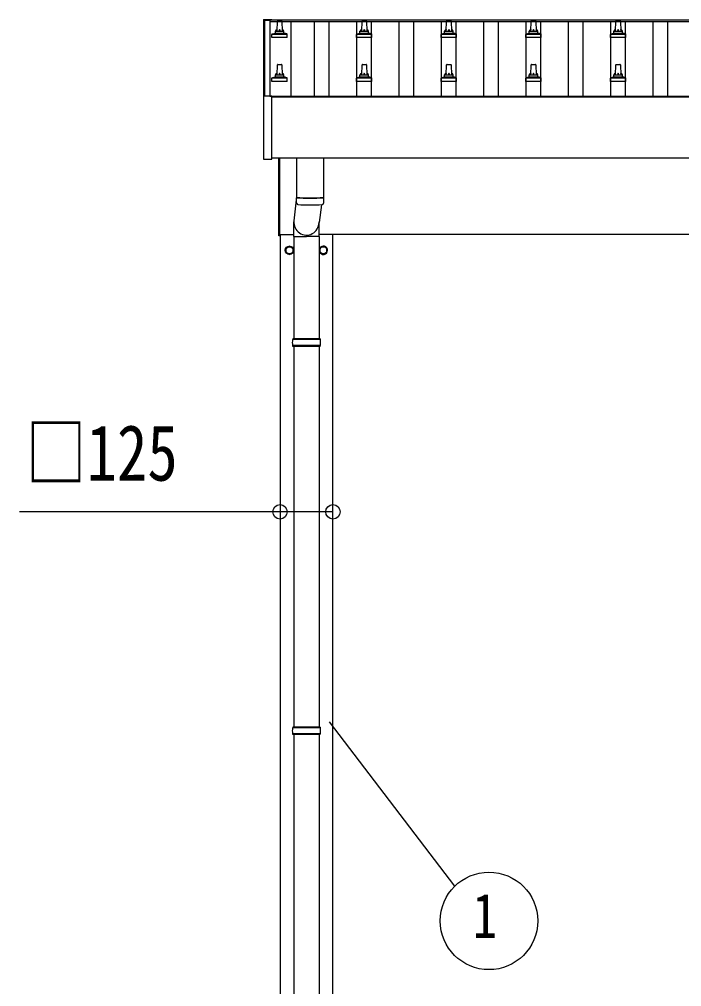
# Model space of a CAD drawing. Units: millimetres, scale not verified. Extents: x -16820 to 16820, y -11880 to 11880.
# Drawn here: x -14832 to -13267, y -1144 to 1142 of the extents above; entities that cross this region are included whole.
import ezdxf
from ezdxf.enums import TextEntityAlignment as Align

# ---------------------------------------------------------------- set-up
doc = ezdxf.new("R2010")
doc.units = ezdxf.units.MM
doc.header["$LTSCALE"] = 50
for name, color, linetype in [('0-4_YKK_13', 4, 'Continuous'), ('0-5_YKK_A1', 4, 'Continuous'), ('0-6_YKK_D', 6, 'Continuous')]:
    doc.layers.add(name, color=color, linetype=linetype)
doc.styles.add('ＭＳ ゴシック', font='')
doc.styles.get('ＭＳ ゴシック').set_extended_font_data('MS Gothic')

msp = doc.modelspace()

# ---------------------------------------------------------------- linework, layer by layer
at = {"layer": '0-4_YKK_13'}
for p, q in [((-14255.22, 1141.11), (-14255.22, 1140.51)), ((-14255.22, 1140.51), (-14255.22, 959.84)), ((-14254.22, 1141.63), (-14236.22, 1141.63)), ((-14235.22, 1140.45), (-14235.22, 1141.11)), ((-14235.22, 1140.45), (-14235.22, 1140.51)), ((-14222.92, 1113.93), (-14222.19, 1137.45)), ((-14221.19, 1138.43), (-14212.64, 1138.43)), ((-14211.64, 1137.45), (-14210.92, 1113.93)), ((-14022.92, 1113.93), (-14022.19, 1137.45)), ((-14021.19, 1138.43), (-14012.64, 1138.43)), ((-14011.64, 1137.45), (-14010.92, 1113.93)), ((-13822.92, 1113.93), (-13822.19, 1137.45)), ((-13821.19, 1138.43), (-13812.64, 1138.43)), ((-13811.64, 1137.45), (-13810.92, 1113.93)), ((-13622.92, 1113.93), (-13622.19, 1137.45)), ((-13621.19, 1138.43), (-13612.64, 1138.43)), ((-13611.64, 1137.45), (-13610.92, 1113.93)), ((-13422.92, 1113.93), (-13422.19, 1137.45)), ((-13421.19, 1138.43), (-13412.64, 1138.43)), ((-13411.64, 1137.45), (-13410.92, 1113.93)), ((-14235.17, 1098.43), (-14235.17, 1106.14)), ((-14198.67, 1098.43), (-14235.17, 1098.43)), ((-14234.78, 1106.93), (-14199.05, 1106.93)), ((-14234.4, 1107.11), (-14227.68, 1108.74)), ((-14227.3, 1108.93), (-14206.53, 1108.93)), ((-14226.92, 1109.71), (-14226.92, 1113.93)), ((-14225.92, 1113.93), (-14207.92, 1113.93)), ((-14206.92, 1109.71), (-14206.92, 1113.93)), ((-14199.43, 1107.11), (-14206.15, 1108.74)), ((-14198.67, 1098.43), (-14198.67, 1106.14)), ((-14035.17, 1098.43), (-14035.17, 1106.14)), ((-13998.67, 1098.43), (-14035.17, 1098.43)), ((-14034.78, 1106.93), (-13999.05, 1106.93)), ((-14034.4, 1107.11), (-14027.68, 1108.74)), ((-14027.3, 1108.93), (-14006.53, 1108.93)), ((-14026.92, 1109.71), (-14026.92, 1113.93)), ((-14025.92, 1113.93), (-14007.92, 1113.93)), ((-14006.92, 1109.71), (-14006.92, 1113.93)), ((-13999.43, 1107.11), (-14006.15, 1108.74)), ((-13998.67, 1098.43), (-13998.67, 1106.14)), ((-13835.17, 1098.43), (-13835.17, 1106.14)), ((-13798.67, 1098.43), (-13835.17, 1098.43)), ((-13834.78, 1106.93), (-13799.05, 1106.93)), ((-13834.4, 1107.11), (-13827.68, 1108.74)), ((-13827.3, 1108.93), (-13806.53, 1108.93)), ((-13826.92, 1109.71), (-13826.92, 1113.93)), ((-13825.92, 1113.93), (-13807.92, 1113.93)), ((-13806.92, 1109.71), (-13806.92, 1113.93)), ((-13799.43, 1107.11), (-13806.15, 1108.74)), ((-13798.67, 1098.43), (-13798.67, 1106.14)), ((-13635.17, 1098.43), (-13635.17, 1106.14)), ((-13598.67, 1098.43), (-13635.17, 1098.43)), ((-13634.78, 1106.93), (-13599.05, 1106.93)), ((-13634.4, 1107.11), (-13627.68, 1108.74)), ((-13627.3, 1108.93), (-13606.53, 1108.93)), ((-13626.92, 1109.71), (-13626.92, 1113.93)), ((-13625.92, 1113.93), (-13607.92, 1113.93)), ((-13606.92, 1109.71), (-13606.92, 1113.93)), ((-13599.43, 1107.11), (-13606.15, 1108.74)), ((-13598.67, 1098.43), (-13598.67, 1106.14)), ((-13435.17, 1098.43), (-13435.17, 1106.14)), ((-13398.67, 1098.43), (-13435.17, 1098.43)), ((-13434.78, 1106.93), (-13399.05, 1106.93)), ((-13434.4, 1107.11), (-13427.68, 1108.74)), ((-13427.3, 1108.93), (-13406.53, 1108.93)), ((-13426.92, 1109.71), (-13426.92, 1113.93)), ((-13425.92, 1113.93), (-13407.92, 1113.93)), ((-13406.92, 1109.71), (-13406.92, 1113.93)), ((-13399.43, 1107.11), (-13406.15, 1108.74)), ((-13398.67, 1098.43), (-13398.67, 1106.14)), ((-14222.92, 1010.59), (-14222.19, 1034.12)), ((-14221.19, 1035.09), (-14212.64, 1035.09)), ((-14211.64, 1034.12), (-14210.92, 1010.59)), ((-14022.92, 1010.59), (-14022.19, 1034.12)), ((-14021.19, 1035.09), (-14012.64, 1035.09)), ((-14011.64, 1034.12), (-14010.92, 1010.59)), ((-13822.92, 1010.59), (-13822.19, 1034.12)), ((-13821.19, 1035.09), (-13812.64, 1035.09)), ((-13811.64, 1034.12), (-13810.92, 1010.59)), ((-13622.92, 1010.59), (-13622.19, 1034.12)), ((-13621.19, 1035.09), (-13612.64, 1035.09)), ((-13611.64, 1034.12), (-13610.92, 1010.59)), ((-13422.92, 1010.59), (-13422.19, 1034.12)), ((-13421.19, 1035.09), (-13412.64, 1035.09)), ((-13411.64, 1034.12), (-13410.92, 1010.59)), ((-14226.92, 1006.38), (-14226.92, 1010.59)), ((-14225.92, 1010.59), (-14207.92, 1010.59)), ((-14206.92, 1006.38), (-14206.92, 1010.59)), ((-14026.92, 1006.38), (-14026.92, 1010.59)), ((-14025.92, 1010.59), (-14007.92, 1010.59)), ((-14006.92, 1006.38), (-14006.92, 1010.59)), ((-13826.92, 1006.38), (-13826.92, 1010.59)), ((-13825.92, 1010.59), (-13807.92, 1010.59)), ((-13806.92, 1006.38), (-13806.92, 1010.59)), ((-13626.92, 1006.38), (-13626.92, 1010.59)), ((-13625.92, 1010.59), (-13607.92, 1010.59)), ((-13606.92, 1006.38), (-13606.92, 1010.59)), ((-13426.92, 1006.38), (-13426.92, 1010.59)), ((-13425.92, 1010.59), (-13407.92, 1010.59)), ((-13406.92, 1006.38), (-13406.92, 1010.59)), ((-14235.17, 995.09), (-14235.17, 1002.81)), ((-14198.67, 995.09), (-14235.17, 995.09)), ((-14234.78, 1003.59), (-14199.05, 1003.59)), ((-14234.4, 1003.78), (-14227.68, 1005.41)), ((-14227.3, 1005.59), (-14206.53, 1005.59)), ((-14199.43, 1003.78), (-14206.15, 1005.41)), ((-14198.67, 995.09), (-14198.67, 1002.81)), ((-14035.17, 995.09), (-14035.17, 1002.81)), ((-13998.67, 995.09), (-14035.17, 995.09)), ((-14034.78, 1003.59), (-13999.05, 1003.59)), ((-14034.4, 1003.78), (-14027.68, 1005.41)), ((-14027.3, 1005.59), (-14006.53, 1005.59)), ((-13999.43, 1003.78), (-14006.15, 1005.41)), ((-13998.67, 995.09), (-13998.67, 1002.81)), ((-13835.17, 995.09), (-13835.17, 1002.81)), ((-13798.67, 995.09), (-13835.17, 995.09)), ((-13834.78, 1003.59), (-13799.05, 1003.59)), ((-13834.4, 1003.78), (-13827.68, 1005.41)), ((-13827.3, 1005.59), (-13806.53, 1005.59)), ((-13799.43, 1003.78), (-13806.15, 1005.41)), ((-13798.67, 995.09), (-13798.67, 1002.81)), ((-13635.17, 995.09), (-13635.17, 1002.81)), ((-13598.67, 995.09), (-13635.17, 995.09)), ((-13634.78, 1003.59), (-13599.05, 1003.59)), ((-13634.4, 1003.78), (-13627.68, 1005.41)), ((-13627.3, 1005.59), (-13606.53, 1005.59)), ((-13599.43, 1003.78), (-13606.15, 1005.41)), ((-13598.67, 995.09), (-13598.67, 1002.81)), ((-13435.17, 995.09), (-13435.17, 1002.81)), ((-13398.67, 995.09), (-13435.17, 995.09)), ((-13434.78, 1003.59), (-13399.05, 1003.59)), ((-13434.4, 1003.78), (-13427.68, 1005.41)), ((-13427.3, 1005.59), (-13406.53, 1005.59)), ((-13399.43, 1003.78), (-13406.15, 1005.41)), ((-13398.67, 995.09), (-13398.67, 1002.81)), ((-14254.22, 960.34), (-14254.72, 960.34)), ((-14236.22, 960.34), (-14254.22, 960.34)), ((-14235.72, 960.34), (-14236.22, 960.34)), ((-14255.22, 959.84), (-14255.22, 811.84)), ((-14235.22, 811.84), (-14235.22, 959.84)), ((-14254.72, 811.34), (-14235.72, 811.34)), ((-14218.92, 630.5), (-14218.92, 813.97)), ((-14216.92, 813.97), (-14216.92, 630.5)), ((-14176.92, 813.97), (-14176.92, 720.99)), ((-14112.92, 813.97), (-14112.92, 720.99)), ((-14176.92, 722.24), (-14183.42, 665.22)), ((-14176.72, 707.01), (-14176.95, 719.99)), ((-14172.44, 720.71), (-14172.42, 719.71)), ((-14117.39, 720.71), (-14117.41, 719.71)), ((-14112.89, 719.99), (-14113.11, 707.01)), ((-14117.94, 703.74), (-14123.39, 661.9)), ((-14183.57, 628.72), (-14183.57, 663.38)), ((-14123.27, 628.72), (-14123.27, 662.87)), ((-14216.92, 630.5), (-14218.92, 630.5)), ((-14183.57, 628.72), (-14153.42, 628.72)), ((-14183.42, 628.72), (-14183.42, 387)), ((-14123.27, 628.72), (-14153.42, 628.72)), ((-14123.42, 628.72), (-14123.42, 387)), ((-14184.82, 596.25), (-14184.92, 596.25)), ((-14184.82, 595.75), (-14184.92, 595.75)), ((-14104.82, 596.25), (-14104.92, 596.25)), ((-14104.82, 595.75), (-14104.92, 595.75)), ((-14120.42, 385), (-14186.42, 385)), ((-14120.42, 371), (-14186.42, 371)), ((-14121.42, 387), (-14185.42, 387)), ((-14185.42, 387), (-14185.42, 385)), ((-14185.42, 369), (-14185.42, 371)), ((-14121.42, 369), (-14185.42, 369)), ((-14183.42, 369), (-14183.42, -530.49)), ((-14123.42, 369), (-14123.42, -530.49)), ((-14121.42, 387), (-14121.42, 385)), ((-14121.42, 369), (-14121.42, 371)), ((-14120.42, -532.49), (-14186.42, -532.49)), ((-14120.42, -546.49), (-14186.42, -546.49)), ((-14121.42, -530.49), (-14185.42, -530.49)), ((-14185.42, -530.49), (-14185.42, -532.49)), ((-14185.42, -548.49), (-14185.42, -546.49)), ((-14121.42, -548.49), (-14185.42, -548.49)), ((-14183.42, -548.49), (-14183.42, -1448)), ((-14123.42, -548.49), (-14123.42, -1448)), ((-14121.42, -530.49), (-14121.42, -532.49)), ((-14121.42, -548.49), (-14121.42, -546.49))]:
    msp.add_line(p, q, dxfattribs=at)
for points in [[(-14255.22, 1141.11), (-14255.18, 1141.3), (-14255.11, 1141.43), (-14255.02, 1141.51), (-14254.93, 1141.57), (-14254.86, 1141.6), (-14254.8, 1141.61), (-14254.77, 1141.61), (-14254.72, 1141.62), (-14254.54, 1141.63), (-14254.36, 1141.63), (-14254.22, 1141.63)], [(-14236.22, 1141.63), (-14236.03, 1141.63), (-14235.86, 1141.63), (-14235.72, 1141.62), (-14235.65, 1141.61), (-14235.59, 1141.6), (-14235.5, 1141.56), (-14235.36, 1141.46), (-14235.27, 1141.33), (-14235.27, 1141.31)]]:
    msp.add_lwpolyline(points, dxfattribs=at)
for points in [[(-14193.42, 605.81), (-14201.92, 600.91), (-14201.92, 591.09), (-14193.42, 586.19), (-14184.92, 591.09), (-14184.92, 600.91)], [(-14113.42, 605.81), (-14121.92, 600.91), (-14121.92, 591.09), (-14113.42, 586.19), (-14104.92, 591.09), (-14104.92, 600.91)]]:
    msp.add_lwpolyline(points, close=True, dxfattribs=at)
for centre, radius in [((-14193.42, 596), 10), ((-14193.42, 596), 8.5), ((-14113.42, 596), 8.5)]:
    msp.add_circle(centre, radius, dxfattribs=at)
for centre, radius, start, end in [((-14235.72, 1141.11), 0.499, 0.00068, 23.5008), ((-14221.19, 1137.43), 1, 90, 178.60509), ((-14212.64, 1137.43), 1, 1.39491, 90), ((-14021.19, 1137.43), 1, 90, 178.60509), ((-14012.64, 1137.43), 1, 1.39491, 90), ((-13821.19, 1137.43), 1, 90, 178.60509), ((-13812.64, 1137.43), 1, 1.39491, 90), ((-13621.19, 1137.43), 1, 90, 178.60509), ((-13612.64, 1137.43), 1, 1.39491, 90), ((-13421.19, 1137.43), 1, 90, 178.60509), ((-13412.64, 1137.43), 1, 1.39491, 90), ((-14234.17, 1106.14), 1, 103.62699, 180), ((-14227.92, 1109.71), 1, 283.62699, 0), ((-14222.83, 1113.29), 4.13, 90, 171.17633), ((-14225.92, 1112.93), 1, 90, 180), ((-14213.58, 1113.93), 4.83, 133.60282, 180), ((-14220.25, 1113.93), 4.83, 0, 46.39718), ((-14211, 1113.29), 4.13, 8.82367, 90), ((-14207.92, 1112.93), 1, 0, 90), ((-14205.92, 1109.71), 1, 180, 256.37301), ((-14199.67, 1106.14), 1, 0, 76.37301), ((-14034.17, 1106.14), 1, 103.62699, 180), ((-14027.92, 1109.71), 1, 283.62699, 0), ((-14022.83, 1113.29), 4.13, 90, 171.17633), ((-14025.92, 1112.93), 1, 90, 180), ((-14013.58, 1113.93), 4.83, 133.60282, 180), ((-14020.25, 1113.93), 4.83, 0, 46.39718), ((-14011, 1113.29), 4.13, 8.82367, 90), ((-14007.92, 1112.93), 1, 0, 90), ((-14005.92, 1109.71), 1, 180, 256.37301), ((-13999.67, 1106.14), 1, 0, 76.37301), ((-13834.17, 1106.14), 1, 103.62699, 180), ((-13827.92, 1109.71), 1, 283.62699, 0), ((-13822.83, 1113.29), 4.13, 90, 171.17633), ((-13825.92, 1112.93), 1, 90, 180), ((-13813.58, 1113.93), 4.83, 133.60282, 180), ((-13820.25, 1113.93), 4.83, 0, 46.39718), ((-13811, 1113.29), 4.13, 8.82367, 90), ((-13807.92, 1112.93), 1, 0, 90), ((-13805.92, 1109.71), 1, 180, 256.37301), ((-13799.67, 1106.14), 1, 0, 76.37301), ((-13634.17, 1106.14), 1, 103.62699, 180), ((-13627.92, 1109.71), 1, 283.62699, 0), ((-13622.83, 1113.29), 4.13, 90, 171.17633), ((-13625.92, 1112.93), 1, 90, 180), ((-13613.58, 1113.93), 4.83, 133.60282, 180), ((-13620.25, 1113.93), 4.83, 0, 46.39718), ((-13611, 1113.29), 4.13, 8.82367, 90), ((-13607.92, 1112.93), 1, 0, 90), ((-13605.92, 1109.71), 1, 180, 256.37301), ((-13599.67, 1106.14), 1, 0, 76.37301), ((-13434.17, 1106.14), 1, 103.62699, 180), ((-13427.92, 1109.71), 1, 283.62699, 0), ((-13422.83, 1113.29), 4.13, 90, 171.17633), ((-13425.92, 1112.93), 1, 90, 180), ((-13413.58, 1113.93), 4.83, 133.60282, 180), ((-13420.25, 1113.93), 4.83, 0, 46.39718), ((-13411, 1113.29), 4.13, 8.82367, 90), ((-13407.92, 1112.93), 1, 0, 90), ((-13405.92, 1109.71), 1, 180, 256.37301), ((-13399.67, 1106.14), 1, 0, 76.37301), ((-14221.19, 1034.09), 1, 90, 178.60509), ((-14212.64, 1034.09), 1, 1.39491, 90), ((-14021.19, 1034.09), 1, 90, 178.60509), ((-14012.64, 1034.09), 1, 1.39491, 90), ((-13821.19, 1034.09), 1, 90, 178.60509), ((-13812.64, 1034.09), 1, 1.39491, 90), ((-13621.19, 1034.09), 1, 90, 178.60509), ((-13612.64, 1034.09), 1, 1.39491, 90), ((-13421.19, 1034.09), 1, 90, 178.60509), ((-13412.64, 1034.09), 1, 1.39491, 90), ((-14227.92, 1006.38), 1, 283.62699, 0), ((-14222.83, 1009.96), 4.13, 90, 171.17633), ((-14225.92, 1009.59), 1, 90, 180), ((-14213.58, 1010.59), 4.83, 133.60282, 180), ((-14220.25, 1010.59), 4.83, 0, 46.39718), ((-14211, 1009.96), 4.13, 8.82367, 90), ((-14207.92, 1009.59), 1, 0, 90), ((-14205.92, 1006.38), 1, 180, 256.37301), ((-14027.92, 1006.38), 1, 283.62699, 0), ((-14022.83, 1009.96), 4.13, 90, 171.17633), ((-14025.92, 1009.59), 1, 90, 180), ((-14013.58, 1010.59), 4.83, 133.60282, 180), ((-14020.25, 1010.59), 4.83, 0, 46.39718), ((-14011, 1009.96), 4.13, 8.82367, 90), ((-14007.92, 1009.59), 1, 0, 90), ((-14005.92, 1006.38), 1, 180, 256.37301), ((-13827.92, 1006.38), 1, 283.62699, 0), ((-13822.83, 1009.96), 4.13, 90, 171.17633), ((-13825.92, 1009.59), 1, 90, 180), ((-13813.58, 1010.59), 4.83, 133.60282, 180), ((-13820.25, 1010.59), 4.83, 0, 46.39718), ((-13811, 1009.96), 4.13, 8.82367, 90), ((-13807.92, 1009.59), 1, 0, 90), ((-13805.92, 1006.38), 1, 180, 256.37301), ((-13627.92, 1006.38), 1, 283.62699, 0), ((-13622.83, 1009.96), 4.13, 90, 171.17633), ((-13625.92, 1009.59), 1, 90, 180), ((-13613.58, 1010.59), 4.83, 133.60282, 180), ((-13620.25, 1010.59), 4.83, 0, 46.39718), ((-13611, 1009.96), 4.13, 8.82367, 90), ((-13607.92, 1009.59), 1, 0, 90), ((-13605.92, 1006.38), 1, 180, 256.37301), ((-13427.92, 1006.38), 1, 283.62699, 0), ((-13422.83, 1009.96), 4.13, 90, 171.17633), ((-13425.92, 1009.59), 1, 90, 180), ((-13413.58, 1010.59), 4.83, 133.60282, 180), ((-13420.25, 1010.59), 4.83, 0, 46.39718), ((-13411, 1009.96), 4.13, 8.82367, 90), ((-13407.92, 1009.59), 1, 0, 90), ((-13405.92, 1006.38), 1, 180, 256.37301), ((-14234.17, 1002.81), 1, 103.62699, 180), ((-14199.67, 1002.81), 1, 0, 76.37301), ((-14034.17, 1002.81), 1, 103.62699, 180), ((-13999.67, 1002.81), 1, 0, 76.37301), ((-13834.17, 1002.81), 1, 103.62699, 180), ((-13799.67, 1002.81), 1, 0, 76.37301), ((-13634.17, 1002.81), 1, 103.62699, 180), ((-13599.67, 1002.81), 1, 0, 76.37301), ((-13434.17, 1002.81), 1, 103.62699, 180), ((-13399.67, 1002.81), 1, 0, 76.37301), ((-14254.72, 959.84), 0.5, 90, 180), ((-14235.72, 959.84), 0.5, 0, 90), ((-14254.72, 811.84), 0.5, 180, 270), ((-14235.72, 811.84), 0.5, 270, 0), ((-14144.92, 1200.73), 480.8, 266.18381, 273.81619), ((-14144.92, 1199.73), 480.8, 266.18381, 273.81619), ((-14173.3, 707.25), 3.43, 183.91307, 262.91645), ((-14144.93, 1222.71), 519.67, 266.82357, 273.17802), ((-14116.53, 707.25), 3.43, 277.00994, 356.09787), ((-14193.42, 596), 8.6, 171.25399, 188.74601), ((-14193.42, 596), 8.6, 111.25399, 128.74601), ((-14193.42, 596), 8.6, 51.25399, 68.74601), ((-14193.42, 596), 8.6, 1.66581, 8.74601), ((-14193.42, 596), 8.6, 351.25399, 358.33419), ((-14113.42, 596), 10, 202.32002, 150.63145), ((-14113.42, 596), 8.6, 171.25399, 188.74601), ((-14113.42, 596), 8.6, 111.25399, 128.74601), ((-14113.42, 596), 8.6, 51.25399, 68.74601), ((-14113.42, 596), 8.6, 1.66581, 8.74601), ((-14113.42, 596), 8.6, 351.25399, 358.33419), ((-14193.42, 596), 8.6, 231.25399, 248.74601), ((-14193.42, 596), 8.6, 291.25399, 308.74601), ((-14113.42, 596), 8.6, 231.25399, 248.74601), ((-14113.42, 596), 8.6, 291.25399, 308.74601), ((-14137.67, 378), 49.25, 171.82876, 180.00002), ((-14137.67, 378), 49.25, 180.00002, 188.17127), ((-14169.17, 378), 49.25, 359.99998, 8.17124), ((-14169.17, 378), 49.25, 351.82873, 359.99998), ((-14137.67, -539.49), 49.25, 171.82876, 180.00002), ((-14137.67, -539.49), 49.25, 180.00002, 188.17127), ((-14169.17, -539.49), 49.25, 359.99998, 8.17124), ((-14169.17, -539.49), 49.25, 351.82873, 359.99998)]:
    msp.add_arc(centre, radius, start, end, dxfattribs=at)
msp.add_ellipse((-14153.42, 663.38), major_axis=(0, -31.56), ratio=0.952301, start_param=4.6541703, end_param=7.8071171, dxfattribs=at)
at = {"layer": '0-5_YKK_A1'}
for p, q in [((-14251.92, 1139.48), (-14239.92, 1139.48)), ((-14251.92, 960.34), (-14251.92, 1139.48)), ((-14239.92, 1140.45), (-8839.42, 1140.45)), ((-14239.92, 1140.45), (-14239.92, 1136.86)), ((-14239.92, 1139.48), (-14239.92, 960.34)), ((-14239.92, 1136.86), (-8816.92, 1136.86)), ((-14190.42, 1136.86), (-14190.42, 960.4)), ((-14134.42, 960.4), (-14134.42, 1136.86)), ((-14099.42, 960.4), (-14099.42, 1136.86)), ((-14034.42, 960.4), (-14034.42, 1136.86)), ((-13999.42, 960.4), (-13999.42, 1136.86)), ((-13934.42, 960.4), (-13934.42, 1136.86)), ((-13899.42, 960.4), (-13899.42, 1136.86)), ((-13834.42, 960.4), (-13834.42, 1136.86)), ((-13799.42, 960.4), (-13799.42, 1136.86)), ((-13734.42, 960.4), (-13734.42, 1136.86)), ((-13699.42, 960.4), (-13699.42, 1136.86)), ((-13634.42, 960.4), (-13634.42, 1136.86)), ((-13599.42, 960.4), (-13599.42, 1136.86)), ((-13534.42, 960.4), (-13534.42, 1136.86)), ((-13499.42, 960.4), (-13499.42, 1136.86)), ((-13434.42, 960.4), (-13434.42, 1136.86)), ((-13399.42, 960.4), (-13399.42, 1136.86)), ((-13334.42, 960.4), (-13334.42, 1136.86)), ((-13299.42, 960.4), (-13299.42, 1136.86)), ((-14239.92, 960.4), (-8826.92, 960.4)), ((-14235.22, 958.85), (-8826.92, 958.85)), ((-8826.92, 813.97), (-14235.22, 813.97)), ((-14216.92, 633), (-14183.57, 633)), ((-14215.92, 633), (-14215.92, -2157)), ((-8831.92, 633), (-14123.27, 633)), ((-14090.92, -2157), (-14090.92, 633))]:
    msp.add_line(p, q, dxfattribs=at)
at = {"layer": '0-6_YKK_D'}
msp.add_line((-14099.75, -518.6), (-13803.25, -906.83), dxfattribs=at)
msp.add_lwpolyline([(-14090.92, -22), (-14215.92, -22), (-14831.92, -22)], dxfattribs=at)
for centre, radius in [((-14215.92, -22), 17), ((-14090.92, -22), 17), ((-13722.09, -988.59), 115.2)]:
    msp.add_circle(centre, radius, dxfattribs=at)

# ---------------------------------------------------------------- texts
at = {"layer": '0-6_YKK_D', "style": 'ＭＳ ゴシック', "width": 0.8}
for s, height, p in [('□125', 132, (-14817.12, 12)), ('1', 105.6, (-13760.49, -1060.59))]:
    msp.add_text(s, height=height, dxfattribs=at).set_placement(p, align=Align.BOTTOM_LEFT)

doc.saveas('drawing.dxf')
